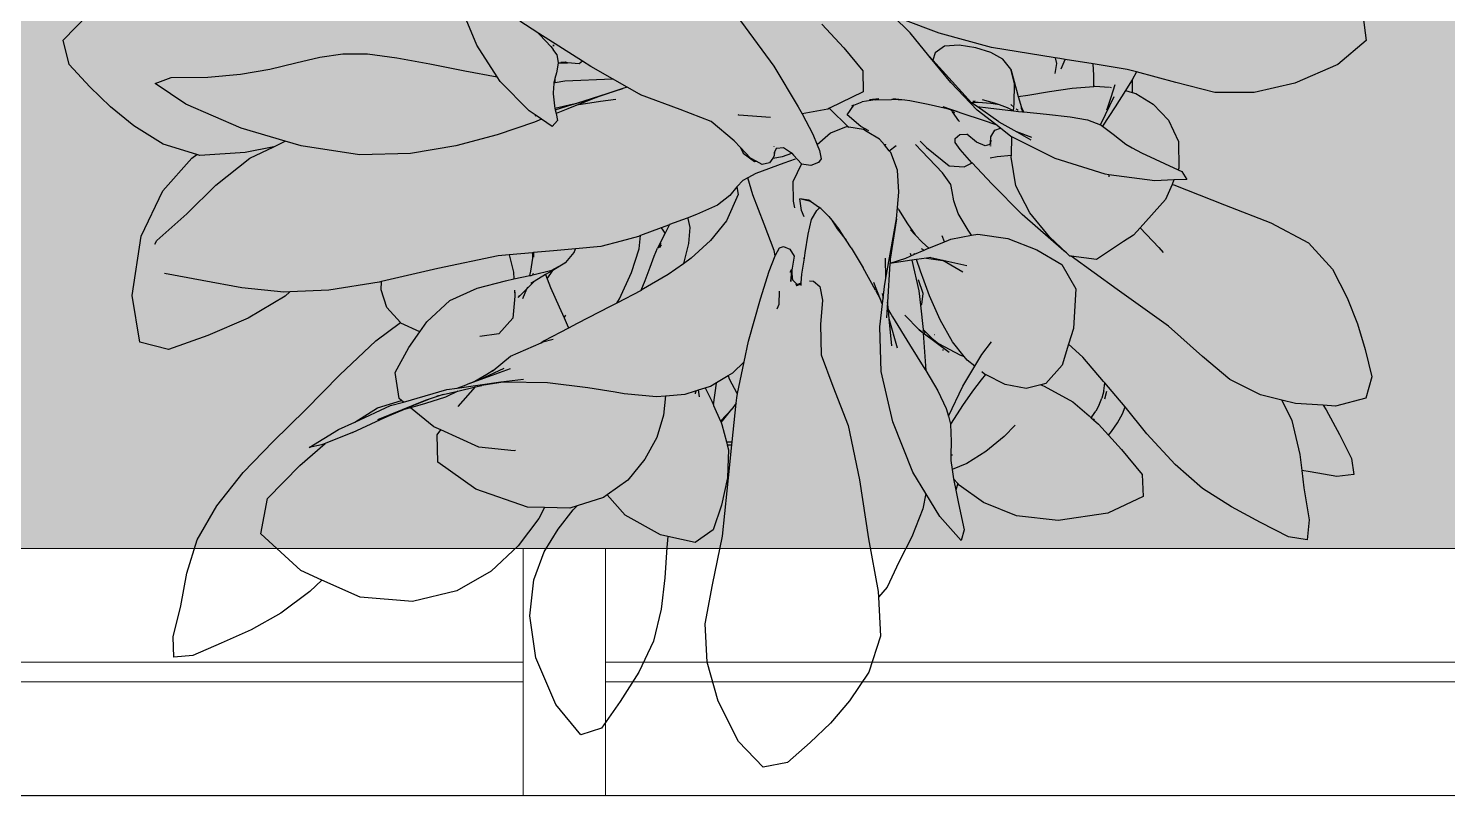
# Model space of a CAD drawing. Header units: millimetres. Extents: x -4865574 to 353735, y -2734656 to 279194.
# Drawn here: x -4826154 to -4825293, y -2673727 to -2673261 of the extents above; entities that cross this region are included whole.
import ezdxf

# ---------------------------------------------------------------- set-up
doc = ezdxf.new("R2010")
doc.units = ezdxf.units.MM
doc.layers.add('+AT9 - Trees', color=3, linetype='Continuous')
doc.layers.add('+AT9-Hatch', color=8, linetype='Continuous')
for name, color, linetype, lineweight in [('CURTAIN-MULLION', 8, 'Continuous', 9), ('CURTAIN-MULLION-CUT', 6, 'Continuous', 9), ('CURTAINPANEL', 8, 'Continuous', 9), ('CURTAINPANEL-CUT', 6, 'Continuous', 9)]:
    doc.layers.add(name, color=color, linetype=linetype, lineweight=lineweight)

# ---------------------------------------------------------------- blocks, each defined once
blk = doc.blocks.new('System Panel - AM_12 mm Clear Glass-7023078-LEVEL 61 _BMU ACCESS_')
at = {"layer": 'CURTAINPANEL-CUT', "color": 8}
for p, q in [((575, 6), (-575, 6)), ((-575, 6), (-575, -6)), ((575, -6), (575, 6)), ((-575, -6), (575, -6))]:
    blk.add_line(p, q, dxfattribs=at)
blk = doc.blocks.new('Rectangular Mullion - 50 x 150 mm-7023054-LEVEL 61 _BMU ACCESS_')
at = {"layer": 'CURTAIN-MULLION'}
for p, q in [((-4833003.64, -2673577.1), (-4831853.64, -2673577.1)), ((-4831853.64, -2673727.1), (-4833003.64, -2673727.1))]:
    blk.add_line(p, q, dxfattribs=at)
blk = doc.blocks.new('Rectangular Mullion - 50 x 150 mm-7023059-LEVEL 61 _BMU ACCESS_')
at = {"layer": 'CURTAIN-MULLION-CUT', "color": 8}
for p, q in [((-25, -75), (-25, 75)), ((-25, 75), (25, 75)), ((25, 75), (25, -75)), ((25, -75), (-25, -75))]:
    blk.add_line(p, q, dxfattribs=at)
blk = doc.blocks.new('plant1')
at = {"layer": '+AT9 - Trees'}
for p, q in [((-436.98, 65.08), (-421.87, 80.67)), ((-186.1, 61.98), (-195.44, 84.84)), ((-28.25, 79.78), (-5.92, 49.32)), ((76.8, 69.54), (66.45, 79.87)), ((94.42, 69.37), (72.51, 77.57)), ((351.62, 80.45), (353.47, 64.96)), ((-148.99, 69.6), (-160.02, 76.57)), ((-148.99, 69.6), (-147.73, 68.34)), ((-148.33, 69.18), (-148.99, 69.6)), ((-121.95, 52.3), (-148.33, 69.18)), ((23.2, 74.89), (36.54, 60.44)), ((88.27, 55.58), (76.8, 69.54)), ((126.19, 60.64), (94.42, 69.37)), ((-433.45, 50.3), (-436.98, 65.08)), ((-173.73, 42.9), (-186.1, 61.98)), ((-147.73, 68.34), (-141.1, 61.3)), ((-141.1, 61.3), (-139.79, 59.44)), ((-139.55, 61.44), (-139.57, 62.24)), ((-139.54, 62.25), (-139.51, 61.44)), ((36.54, 60.44), (48.2, 46.43)), ((97.63, 61.39), (92.08, 57.29)), ((106.55, 62.06), (97.63, 61.39)), ((116.68, 60.44), (106.55, 62.06)), ((125.82, 57.69), (116.68, 60.44)), ((164.84, 54.32), (126.19, 60.64)), ((353.47, 64.96), (336.3, 50.29)), ((-295.78, 51.24), (-281.19, 54.76)), ((-281.19, 54.76), (-267.31, 56.75)), ((-267.31, 56.75), (-252.32, 56.75)), ((-252.32, 56.75), (-234.52, 54.45)), ((-234.52, 54.45), (-214.64, 50.75)), ((-139.79, 59.44), (-139.8, 59.4)), ((-139.8, 59.4), (-139.45, 58.89)), ((-139.45, 58.89), (-139.46, 59.32)), ((-139.45, 58.89), (-137.55, 56.13)), ((-137.55, 56.13), (-136.63, 51.48)), ((-134.46, 51.4), (-132.41, 51.71)), ((-132.41, 51.71), (-134.38, 51.61)), ((-131.08, 51.28), (-132.33, 51.7)), ((-121.95, 52.3), (-124.04, 50.62)), ((-116.81, 49.01), (-121.95, 52.3)), ((101.59, 39.43), (88.27, 55.58)), ((88.27, 55.58), (90.67, 52.94)), ((92.08, 57.29), (90.67, 52.94)), ((90.67, 52.94), (114.1, 27.11)), ((133.2, 53.5), (125.82, 57.69)), ((138.01, 47.53), (133.2, 53.5)), ((164.84, 54.32), (165.66, 50.89)), ((167.66, 53.86), (164.84, 54.32)), ((170.93, 53.33), (167.66, 53.86)), ((168.42, 47.65), (170.93, 53.33)), ((187.81, 50.64), (170.93, 53.33)), ((-420.74, 36.68), (-433.45, 50.3)), ((-349.24, 42.57), (-329.36, 44.39)), ((-329.36, 44.39), (-311.62, 47.38)), ((-311.62, 47.38), (-295.78, 51.24)), ((-214.64, 50.75), (-193.41, 46.45)), ((-193.41, 46.45), (-173.73, 42.9)), ((-137.78, 45.31), (-138.63, 41.87)), ((-136.65, 51.07), (-137.78, 45.31)), ((-136.65, 51.07), (-134.46, 51.4)), ((-136.6, 51.32), (-136.65, 51.07)), ((-136.63, 51.48), (-134.46, 51.4)), ((-136.63, 51.48), (-136.6, 51.32)), ((-134.38, 51.61), (-135.07, 51.6)), ((-134.46, 51.4), (-131.08, 51.28)), ((-124.04, 50.62), (-131.08, 51.28)), ((-103.63, 41.51), (-116.81, 49.01)), ((-5.92, 49.32), (9.01, 24.7)), ((48.2, 46.43), (48.31, 33.71)), ((140.27, 38.82), (138.01, 47.53)), ((138.01, 47.53), (141.4, 34.76)), ((165.66, 50.89), (164.58, 44.74)), ((188.25, 43.75), (187.81, 50.64)), ((208.52, 47.33), (187.81, 50.64)), ((188.4, 37.04), (188.25, 43.75)), ((214.15, 45.79), (208.52, 47.33)), ((214.15, 45.79), (211.5, 41.06)), ((237.99, 39.29), (214.15, 45.79)), ((336.3, 50.29), (310.31, 38.94)), ((-408.32, 24.51), (-420.74, 36.68)), ((-381.1, 38.67), (-371.51, 42.35)), ((-362.68, 26.16), (-381.1, 38.67)), ((-371.51, 42.35), (-349.24, 42.57)), ((-171.79, 39.91), (-173.73, 42.9)), ((-154.2, 22.08), (-171.79, 39.91)), ((-139.4, 38.78), (-139.71, 33.13)), ((-139.27, 39.33), (-139.4, 38.78)), ((-139.08, 40.07), (-139.27, 39.33)), ((-139.27, 39.33), (-138.66, 39.43)), ((-138.63, 41.87), (-139.08, 40.07)), ((-139.08, 40.07), (-138.66, 39.54)), ((-138.63, 41.87), (-138.66, 39.54)), ((-138.66, 39.54), (-138.58, 39.44)), ((-138.66, 39.54), (-138.66, 39.43)), ((-138.66, 39.43), (-138.58, 39.44)), ((-138.58, 39.44), (-132.58, 40.37)), ((-132.58, 40.37), (-103.63, 41.51)), ((-120.84, 28.31), (-97.55, 35.81)), ((-97.55, 35.81), (-112.98, 30.54)), ((-94.74, 36.45), (-103.63, 41.51)), ((-94.74, 36.45), (-97.55, 35.81)), ((-87.43, 32.29), (-94.74, 36.45)), ((117.54, 22.59), (101.59, 39.43)), ((139.99, 26.45), (140.27, 38.82)), ((140.27, 38.82), (141.4, 34.76)), ((141.4, 34.76), (142.47, 30.91)), ((161.5, 33.87), (175.22, 36.03)), ((175.22, 36.03), (188.4, 37.04)), ((188.4, 37.04), (188.96, 37.08)), ((188.96, 37.08), (197.76, 36.5)), ((198.29, 36.47), (198.81, 36.43)), ((201.02, 37.99), (198.57, 30.24)), ((207.49, 34.58), (201.19, 24.52)), ((211.13, 40.39), (207.49, 34.58)), ((207.49, 34.58), (211.5, 33.37)), ((211.5, 41.06), (211.13, 40.39)), ((211.5, 41.06), (211.5, 33.37)), ((261.71, 33.39), (237.99, 39.29)), ((310.31, 38.94), (285.64, 33.29)), ((-329.04, 11.55), (-362.68, 26.16)), ((-139.71, 33.13), (-139.74, 32.42)), ((-139.74, 32.42), (-138.94, 25.25)), ((-127.41, 26.2), (-138.61, 23.57)), ((-138.46, 22.84), (-128.25, 25.93)), ((-124.34, 25.97), (-130.82, 23.36)), ((-128.25, 25.93), (-127.41, 26.2)), ((-127.41, 26.2), (-112.98, 30.54)), ((-127.41, 26.2), (-120.84, 28.31)), ((-119.1, 28.08), (-124.34, 25.97)), ((-124.34, 25.97), (-122.75, 26.26)), ((-122.75, 26.26), (-111, 28.08)), ((-118.69, 28.24), (-119.1, 28.08)), ((-118.61, 28.26), (-118.69, 28.24)), ((-112.98, 30.54), (-118.61, 28.26)), ((-111, 28.08), (-101.7, 29.31)), ((-86.81, 31.93), (-87.43, 32.29)), ((-62.67, 22.95), (-86.81, 31.93)), ((48.31, 33.71), (27.95, 23.73)), ((42.7, 25.71), (47.82, 27.57)), ((55.72, 28.91), (47.82, 27.57)), ((52.22, 28.97), (57.85, 29.75)), ((55.72, 28.91), (65.56, 29.15)), ((73.57, 28.55), (65.56, 29.15)), ((73.57, 28.55), (66.32, 29.47)), ((76.64, 28.17), (73.57, 28.55)), ((87.77, 26.04), (76.64, 28.17)), ((99.39, 23.3), (87.77, 26.04)), ((114.9, 27.22), (114.1, 27.11)), ((114.1, 27.11), (114.19, 27)), ((117.45, 24.74), (114.19, 27)), ((118.22, 27.24), (114.9, 27.22)), ((114.98, 28.07), (116.38, 28.31)), ((125.72, 26.55), (118.22, 27.24)), ((128.14, 26.81), (120.67, 28.75)), ((131.09, 25.74), (125.72, 26.55)), ((131.09, 25.74), (128.14, 26.81)), ((139.83, 24.45), (137.95, 26.03)), ((139.83, 24.45), (139.99, 26.45)), ((142.47, 30.91), (148.35, 31.6)), ((142.47, 30.91), (144.33, 24.26)), ((148.35, 31.6), (161.5, 33.87)), ((195.46, 19.93), (200.73, 30.92)), ((198.57, 30.24), (196.27, 23.04)), ((211.5, 33.37), (213.86, 32.65)), ((213.86, 32.65), (224.38, 26.13)), ((224.38, 26.13), (233.67, 16.43)), ((285.64, 33.29), (261.71, 33.39)), ((-394.17, 13.13), (-408.32, 24.51)), ((-150.09, 19.33), (-154.2, 22.08)), ((-150.74, 19.13), (-150.09, 19.33)), ((-146.71, 17.07), (-150.09, 19.33)), ((-138.94, 25.25), (-138.61, 23.57)), ((-138.61, 23.57), (-138.46, 22.84)), ((-138.46, 22.84), (-137.99, 20.52)), ((-130.82, 23.36), (-137.99, 20.52)), ((-137.99, 20.52), (-137.14, 16.27)), ((-43.93, 15.69), (-62.67, 22.95)), ((-27.02, 19.51), (-27.57, 19.7)), ((-7.89, 18.1), (-27.02, 19.51)), ((9.01, 24.7), (11.32, 20.31)), ((27, 23.26), (11.32, 20.31)), ((11.32, 20.31), (17.75, 8.08)), ((27.95, 23.73), (27, 23.26)), ((27.95, 23.73), (28.13, 23.36)), ((28.13, 23.36), (39.36, 12.45)), ((38.57, 19.8), (42.68, 25.66)), ((47, 12.71), (38.57, 19.8)), ((41.52, 25.28), (41.42, 25.09)), ((42.68, 25.66), (41.52, 25.28)), ((42.68, 25.66), (42.7, 25.71)), ((96.6, 24.76), (105.48, 21.74)), ((101.5, 22.76), (99.39, 23.3)), ((101.5, 22.76), (102.08, 22.3)), ((101.78, 22.69), (101.5, 22.76)), ((102.08, 22.3), (101.78, 22.69)), ((101.99, 22.64), (101.78, 22.69)), ((102.71, 21.79), (101.99, 22.64)), ((102.98, 22.38), (101.99, 22.64)), ((102.62, 21.59), (102.08, 22.3)), ((102.08, 22.3), (102.71, 21.79)), ((102.71, 21.79), (102.62, 21.59)), ((102.62, 21.59), (102.75, 21.75)), ((106.48, 16.17), (102.62, 21.59)), ((102.98, 22.38), (102.71, 21.79)), ((102.75, 21.75), (102.71, 21.79)), ((102.75, 21.75), (103.22, 22.32)), ((102.91, 21.63), (102.75, 21.75)), ((102.91, 21.63), (103.85, 21.17)), ((103.22, 22.32), (102.98, 22.38)), ((105.48, 21.74), (103.22, 22.32)), ((105.48, 21.74), (108.32, 20.77)), ((108.32, 20.77), (121.19, 16.44)), ((117.45, 24.74), (124.13, 23.9)), ((130.62, 15.58), (117.45, 24.74)), ((128.8, 13.79), (117.54, 22.59)), ((124.13, 23.9), (139.64, 22.13)), ((135.88, 24), (131.09, 25.74)), ((139.64, 22.2), (135.88, 24)), ((139.64, 22.2), (139.83, 24.45)), ((139.64, 22.13), (139.64, 22.2)), ((139.64, 22.13), (142.69, 21.78)), ((142.42, 22.28), (141.25, 23.26)), ((142.69, 21.78), (145.08, 21.55)), ((145.89, 21.47), (144.33, 24.26)), ((144.51, 23.62), (144.33, 24.26)), ((145.74, 21.48), (144.51, 23.62)), ((145.82, 21.48), (144.51, 23.62)), ((144.51, 23.62), (145.08, 21.55)), ((145.08, 21.55), (145.74, 21.48)), ((145.74, 21.48), (145.82, 21.48)), ((145.82, 21.48), (145.89, 21.47)), ((145.89, 21.47), (159.6, 20.14)), ((159.6, 20.14), (173.88, 18.59)), ((173.88, 18.59), (184.49, 16.72)), ((192.45, 13.66), (195.46, 19.93)), ((201.19, 24.52), (193.67, 12.85)), ((196.21, 22.81), (196.27, 23.04)), ((-376.33, 1.85), (-394.17, 13.13)), ((-302.33, 3.7), (-329.04, 11.55)), ((-151.07, 15.35), (-173.67, 7.6)), ((-146.71, 17.07), (-151.07, 15.35)), ((-140.25, 12.75), (-146.71, 17.07)), ((-137.14, 16.27), (-140.25, 12.75)), ((-29.98, 3.98), (-43.93, 15.69)), ((37.98, 12.46), (28.45, 8.55)), ((39.74, 12.17), (37.98, 12.46)), ((39.36, 12.45), (39.74, 12.17)), ((48.57, 10.75), (39.74, 12.17)), ((51.79, 9.94), (47, 12.71)), ((50.74, 9.46), (48.57, 10.75)), ((58.29, 4.99), (50.74, 9.46)), ((106.87, 15.77), (106.48, 16.17)), ((121.19, 16.44), (128.8, 13.79)), ((125.8, 6.45), (128.21, 10.4)), ((128.21, 10.4), (131.61, 11.6)), ((131.61, 11.6), (128.8, 13.79)), ((130.62, 15.58), (141.51, 9.4)), ((137.98, 6.62), (131.61, 11.6)), ((150.77, 6), (141.51, 9.4)), ((141.51, 9.4), (150.16, 4.49)), ((184.49, 16.72), (192.45, 13.66)), ((192.45, 13.66), (192.75, 13.54)), ((192.75, 13.54), (193.67, 12.85)), ((193.67, 12.85), (200.07, 8.06)), ((233.67, 16.43), (239.6, 3.52)), ((-355.83, -4.41), (-376.33, 1.85)), ((-309.3, 0.35), (-326.69, -3.03)), ((-323.77, -6.61), (-309.3, 0.35)), ((-309.3, 0.35), (-302.33, 3.7)), ((-292.6, 0.84), (-302.33, 3.7)), ((-257.18, -4.47), (-292.6, 0.84)), ((-198.68, 0.95), (-226.22, -3.7)), ((-173.67, 7.6), (-198.68, 0.95)), ((-26.02, -0.17), (-29.98, 3.98)), ((-5.79, 0.74), (-5.78, 0.56)), ((-4.31, -0.41), (0, 0)), ((0, 0), (4.32, -2.91)), ((17.75, 8.08), (20.46, 1.47)), ((28.45, 8.55), (20.46, 1.47)), ((20.46, 1.47), (21.88, -1.98)), ((61.21, 1.51), (58.29, 4.99)), ((61.94, 1.62), (61.21, 1.51)), ((64.17, -2.02), (61.21, 1.51)), ((62.04, 1.62), (61.94, 1.62)), ((62.04, 1.62), (62.06, 1.66)), ((64.17, -2.02), (68.36, 1.15)), ((84.03, -2.26), (80.11, 1.66)), ((82.91, 3.74), (86.75, -0.05)), ((104.12, 2.97), (104.25, 5.31)), ((107.26, -1.24), (104.12, 2.97)), ((104.25, 5.31), (107.01, 7.73)), ((107.01, 7.73), (111.35, 7.96)), ((117.22, 3.21), (111.35, 7.96)), ((122.36, 0.94), (117.22, 3.21)), ((125.3, 1.78), (122.36, 0.94)), ((125.04, 1.05), (125.02, 1.03)), ((125.3, 1.78), (125.65, 2.72)), ((126.02, 1.99), (125.3, 1.78)), ((125.56, 0.63), (125.58, 1.08)), ((125.65, 2.72), (125.8, 6.45)), ((125.65, 2.72), (126.24, 4.31)), ((125.75, 0.67), (125.81, 1.09)), ((138.61, 6.3), (137.98, 6.62)), ((138.28, -4.83), (138.61, 6.3)), ((164.86, -6.87), (138.61, 6.3)), ((200.07, 8.06), (207.74, 1.87)), ((207.74, 1.87), (211.5, -0.23)), ((239.6, 3.52), (239.96, -12.64)), ((-376.52, -26.41), (-359.02, -6.59)), ((-359.02, -6.59), (-355.83, -4.41)), ((-354.08, -4.95), (-355.83, -4.41)), ((-326.69, -3.03), (-354.08, -4.95)), ((-344.34, -22.94), (-323.77, -6.61)), ((-226.22, -3.7), (-257.18, -4.47)), ((-26.02, -0.17), (-24.54, -3.63)), ((-19.93, -6.55), (-26.02, -0.17)), ((-24.54, -3.63), (-17.5, -8.62)), ((-16.51, -8.43), (-19.93, -6.55)), ((-17.5, -8.62), (-16.51, -8.43)), ((-12.96, -10.38), (-16.51, -8.43)), ((-6.48, -6.56), (-8.4, -9.36)), ((-5.59, -5.25), (-6.48, -6.56)), ((-6.48, -6.56), (-0.63, -5.47)), ((-5.67, -2.9), (-5.59, -5.25)), ((-5.52, -2.8), (-5.59, -5.25)), ((-4.31, -0.41), (-5.52, -2.8)), ((-0.63, -5.47), (5.04, -3.59)), ((7.2, -7.26), (0.31, -9.63)), ((4.32, -2.91), (5.04, -3.59)), ((4.32, -2.91), (4.6, -3.1)), ((4.6, -3.1), (5.43, -3.66)), ((5.04, -3.59), (4.6, -3.1)), ((5.04, -3.59), (6.16, -4.83)), ((10.87, -10.06), (6.16, -4.83)), ((22.96, -6.93), (21.18, -9.21)), ((21.88, -1.98), (22.96, -6.93)), ((65.15, -3.18), (64.17, -2.02)), ((69.1, -13.88), (65.15, -3.18)), ((96.49, -15.55), (84.03, -2.26)), ((86.75, -0.05), (100.62, -11.2)), ((114.32, -9.33), (107.26, -1.24)), ((125.34, -6.37), (129.67, -5.58)), ((129.67, -5.58), (138.28, -4.83)), ((138.25, -5.87), (138.28, -4.83)), ((140.97, -23.41), (138.25, -5.87)), ((195.09, -16.37), (164.86, -6.87)), ((211.5, -0.23), (211.5, -0.1)), ((211.5, -0.23), (217.16, -3.38)), ((217.16, -3.38), (239.49, -13.74)), ((-16.81, -15.9), (-21.7, -18.49)), ((0.31, -9.63), (-16.81, -15.9)), ((-8.4, -9.36), (-12.96, -10.38)), ((10.87, -10.06), (5.75, -20.98)), ((10.98, -10.18), (10.87, -10.06)), ((16.66, -11.07), (10.98, -10.18)), ((21.18, -9.21), (16.66, -11.07)), ((70.1, -27.22), (69.1, -13.88)), ((101.45, -22.49), (96.49, -15.55)), ((100.62, -11.2), (109.63, -11.76)), ((109.63, -11.76), (114.41, -9.42)), ((114.41, -9.42), (114.32, -9.33)), ((126.46, -22.19), (114.41, -9.42)), ((197.4, -16.67), (195.09, -16.37)), ((197.4, -16.67), (197.4, -17.82)), ((225.42, -20.31), (197.4, -16.67)), ((239.96, -12.64), (239.49, -13.74)), ((239.49, -13.74), (241.66, -14.75)), ((241.66, -14.75), (244.74, -19.47)), ((-362.06, -40.4), (-344.34, -22.94)), ((-28.27, -24.02), (-32.55, -29.15)), ((-28.15, -23.87), (-28.27, -24.02)), ((-28.27, -24.02), (-27.4, -28.53)), ((-24.74, -20.1), (-28.15, -23.87)), ((-21.7, -18.49), (-24.74, -20.1)), ((-18.58, -28.77), (-21.7, -18.49)), ((5.75, -20.98), (5.84, -32.72)), ((102.45, -26.72), (101.45, -22.49)), ((144.85, -40.72), (126.46, -22.19)), ((149.54, -39.85), (140.97, -23.41)), ((236.91, -19.81), (225.42, -20.31)), ((235.79, -22.46), (231.86, -31.72)), ((236.91, -19.81), (235.79, -22.46)), ((235.79, -22.46), (236.85, -22.82)), ((236.85, -22.82), (267.64, -34.96)), ((244.74, -19.47), (236.91, -19.81)), ((-389.7, -53.98), (-376.52, -26.41)), ((-32.55, -29.15), (-40.02, -35.07)), ((-27.4, -28.53), (-34.53, -44.65)), ((-11.66, -46.55), (-18.58, -28.77)), ((5.84, -32.72), (6.73, -36.71)), ((15.38, -32.05), (9.86, -31.22)), ((11.01, -38.37), (9.86, -31.22)), ((16.49, -32.8), (9.86, -31.22)), ((16.04, -32.53), (15.38, -32.05)), ((16.77, -32.86), (15.38, -32.05)), ((21.93, -36.75), (16.49, -32.8)), ((69.24, -36.51), (70.1, -27.22)), ((103.37, -32.41), (102.45, -26.72)), ((105.97, -40.09), (103.37, -32.41)), ((231.86, -31.72), (216.35, -48.86)), ((-380.09, -56.6), (-362.06, -40.4)), ((-58.5, -42.96), (-69.12, -46.92)), ((-52.69, -40.79), (-58.5, -42.96)), ((-57.82, -43.22), (-58.5, -42.96)), ((-40.02, -35.07), (-52.69, -40.79)), ((12.48, -42.14), (11.01, -38.37)), ((17.07, -43.87), (20.33, -38.35)), ((20.33, -38.35), (21.93, -36.75)), ((22.01, -36.67), (21.46, -36.13)), ((21.93, -36.75), (22.01, -36.67)), ((22.6, -37.23), (21.93, -36.75)), ((22.6, -37.23), (22.01, -36.67)), ((27.59, -42.06), (22.6, -37.23)), ((27.59, -42.06), (29.32, -44.25)), ((68.61, -43.41), (69.24, -36.51)), ((69.82, -37.66), (69.24, -36.51)), ((69.82, -37.66), (75.32, -46.48)), ((70.48, -42.46), (70.42, -42.31)), ((112.04, -50.26), (105.97, -40.09)), ((170.04, -62.85), (144.85, -40.72)), ((161.38, -54.36), (149.54, -39.85)), ((267.64, -34.96), (295.8, -45.81)), ((-74.17, -48.84), (-86.67, -53.62)), ((-69.2, -46.95), (-74.17, -48.84)), ((-74.17, -48.84), (-71.82, -52.35)), ((-71.82, -52.35), (-69.2, -46.95)), ((-69.12, -46.92), (-69.2, -46.95)), ((-56.53, -48.67), (-57.82, -43.22)), ((-57.48, -58.3), (-56.53, -48.67)), ((-34.53, -44.65), (-44.24, -56.58)), ((-5.68, -62.68), (-11.66, -46.55)), ((14.96, -52.76), (17.07, -43.87)), ((29.32, -44.25), (32.66, -49.42)), ((29.32, -44.25), (34.19, -50.4)), ((32.66, -49.42), (38.06, -56.28)), ((38.06, -56.28), (34.19, -50.4)), ((68.61, -43.41), (64.8, -67.89)), ((65.13, -62.63), (68.61, -43.41)), ((75.32, -46.48), (79.96, -53.22)), ((77, -50.18), (79.96, -53.22)), ((114.14, -53.35), (112.04, -50.26)), ((216.35, -48.86), (212.3, -53.34)), ((216.35, -48.86), (227.74, -60.81)), ((295.8, -45.81), (318.61, -57.96)), ((-395.23, -89.93), (-389.7, -53.98)), ((-381.44, -58.73), (-380.09, -56.6)), ((-110.74, -60.12), (-126.26, -61.55)), ((-98.45, -56.87), (-110.74, -60.12)), ((-87.88, -54.08), (-98.45, -56.87)), ((-86.67, -53.62), (-87.88, -54.08)), ((-87.6, -61.61), (-86.67, -53.62)), ((-72.15, -53.01), (-76.47, -61.13)), ((-75.78, -60.92), (-74.13, -59.15)), ((-74.58, -59.85), (-75.78, -60.92)), ((-74.47, -58.42), (-75.67, -60.67)), ((-74.49, -58.44), (-75.67, -60.67)), ((-75.67, -60.67), (-74.13, -59.15)), ((-74.58, -59.85), (-75.21, -60.76)), ((-74.15, -59.24), (-74.58, -59.85)), ((-74.23, -59.54), (-74.58, -59.85)), ((-72.15, -53.01), (-71.82, -52.35)), ((-60.31, -69.76), (-57.48, -58.3)), ((-44.24, -56.58), (-55.91, -67.27)), ((-2.47, -60.95), (-0.07, -60.23)), ((-0.07, -60.23), (3.88, -61.86)), ((13.22, -64.11), (14.96, -52.76)), ((41.12, -60.93), (38.06, -56.28)), ((79.96, -53.22), (84.13, -57.51)), ((88.24, -61.14), (84.13, -57.51)), ((88.24, -61.14), (97.74, -57.3)), ((97.74, -57.3), (96.24, -53.68)), ((97.74, -57.3), (100.16, -56.31)), ((100.16, -56.31), (101.49, -55.77)), ((101.49, -55.77), (114.14, -53.35)), ((114.14, -53.35), (117.93, -52.63)), ((117.93, -52.63), (136.04, -55.43)), ((136.04, -55.43), (153.73, -62.27)), ((171.7, -64.05), (161.38, -54.36)), ((206.33, -57.25), (189.9, -68.02)), ((212.3, -53.34), (206.33, -57.25)), ((318.61, -57.96), (333.11, -74.03)), ((-173.03, -65.95), (-209.65, -73.59)), ((-166.33, -65.31), (-173.03, -65.95)), ((-152.28, -63.99), (-166.33, -65.31)), ((-166.33, -65.31), (-163.7, -75.73)), ((-153.24, -75.27), (-152.04, -67.2)), ((-151.86, -63.95), (-152.28, -63.99)), ((-152.15, -65.17), (-152.28, -63.99)), ((-152.04, -67.2), (-152.15, -65.17)), ((-152.04, -67.2), (-151.86, -63.95)), ((-151.63, -63.93), (-151.86, -63.95)), ((-151.63, -63.93), (-151.65, -66.69)), ((-139.54, -62.78), (-151.63, -63.93)), ((-126.26, -61.55), (-139.54, -62.78)), ((-132.12, -69.95), (-126.99, -63.76)), ((-126.99, -63.76), (-126.26, -61.55)), ((-92.27, -75.91), (-87.6, -61.61)), ((-80.9, -72.8), (-78.54, -66.16)), ((-78.54, -66.16), (-76.47, -61.13)), ((-75.99, -60.99), (-75.77, -60.77)), ((-75.81, -60.93), (-75.87, -60.95)), ((-75.77, -60.77), (-75.81, -60.93)), ((-75.81, -60.93), (-75.78, -60.92)), ((-75.77, -60.77), (-75.67, -60.67)), ((-55.91, -67.27), (-60.66, -70.65)), ((-8.59, -75.25), (-4.98, -65.91)), ((-4.98, -65.91), (-5.68, -62.68)), ((-4.98, -65.91), (-4.82, -65.49)), ((-4.82, -65.49), (-2.47, -60.95)), ((3.88, -61.86), (6.57, -66.11)), ((6.57, -66.11), (5.15, -74.6)), ((11.08, -77.02), (12.7, -67.29)), ((12.14, -67.27), (12.29, -67.26)), ((12.7, -67.29), (12.29, -67.26)), ((12.7, -67.29), (13.22, -64.11)), ((41.12, -60.93), (48.38, -73.23)), ((62.14, -79.46), (61.87, -67.37)), ((62.14, -79.46), (65.13, -62.63)), ((77.94, -68.52), (64.64, -70.47)), ((64.65, -70.31), (74.31, -67.27)), ((64.8, -67.89), (64.65, -70.31)), ((65.13, -62.63), (64.8, -67.89)), ((74.31, -67.27), (79.52, -64.96)), ((76.97, -64.21), (77.26, -65.52)), ((80.65, -68.13), (77.94, -68.52)), ((77.94, -68.52), (82.16, -87.17)), ((79.52, -64.96), (79.35, -64.47)), ((79.52, -64.96), (85.39, -62.36)), ((86.75, -67.24), (80.65, -68.13)), ((83.19, -75.26), (80.65, -68.13)), ((83.55, -61.38), (85.39, -62.36)), ((85.39, -62.36), (86.9, -61.69)), ((89.43, -66.84), (86.75, -67.24)), ((86.75, -67.24), (96.61, -68.61)), ((86.9, -61.69), (88.24, -61.14)), ((89.43, -66.84), (98.45, -68.87)), ((108.77, -75.82), (96.61, -68.61)), ((96.61, -68.61), (98.45, -68.87)), ((98.45, -68.87), (111.28, -71.74)), ((153.73, -62.27), (168.84, -71.19)), ((171.7, -64.05), (170.04, -62.85)), ((173.83, -66.06), (171.7, -64.05)), ((174.59, -66.15), (173.83, -66.06)), ((202.51, -86.39), (174.59, -66.15)), ((189.9, -68.02), (174.59, -66.15)), ((227.74, -60.81), (230.42, -63.88)), ((-352.71, -80.85), (-375.54, -76.54)), ((-209.65, -73.59), (-243.9, -81.48)), ((-163.7, -75.73), (-163.52, -79.9)), ((-153.89, -77.91), (-153.24, -75.27)), ((-153.17, -77.77), (-152.12, -77.49)), ((-152.12, -77.49), (-140.57, -74.52)), ((-152.12, -77.49), (-151.57, -76.46)), ((-144.28, -77.29), (-151.15, -81.43)), ((-140, -74.7), (-144.28, -77.29)), ((-144.28, -77.29), (-143.34, -79.77)), ((-143.34, -79.77), (-140, -74.7)), ((-140.57, -74.52), (-132.12, -69.95)), ((-132.12, -69.95), (-140, -74.7)), ((-99.56, -91.9), (-92.27, -75.91)), ((-69.87, -77.19), (-86.32, -86.76)), ((-83.85, -80.78), (-80.9, -72.8)), ((-60.66, -70.65), (-69.87, -77.19)), ((-60.66, -70.65), (-60.31, -69.76)), ((-13.97, -91.94), (-8.59, -75.25)), ((4.78, -74.18), (3.94, -75.91)), ((4.38, -81.37), (5.04, -75.26)), ((4.84, -76.47), (4.38, -81.37)), ((4.84, -76.47), (5.1, -74.4)), ((5.04, -75.26), (4.84, -76.47)), ((5.15, -74.65), (5.04, -75.26)), ((5.15, -74.6), (5.14, -74.42)), ((5.15, -74.65), (5.15, -74.6)), ((5.75, -80.69), (5.15, -74.65)), ((10.83, -82.2), (11.08, -77.02)), ((55.93, -86.74), (48.38, -73.23)), ((64.64, -70.47), (63.19, -93.99)), ((64.65, -70.31), (64.64, -70.47)), ((85.42, -81.32), (83.19, -75.26)), ((168.84, -71.19), (177.36, -85.99)), ((333.11, -74.03), (342.06, -91.3)), ((-328.55, -85.31), (-352.71, -80.85)), ((-303.04, -87.89), (-328.55, -85.31)), ((-245.28, -81.8), (-275.88, -86.65)), ((-243.9, -81.48), (-245.28, -81.8)), ((-244.04, -86.51), (-243.9, -81.48)), ((-202.39, -93.09), (-185.8, -85.41)), ((-185.8, -85.41), (-168.68, -80.96)), ((-168.68, -80.96), (-163.52, -79.9)), ((-163.52, -79.9), (-153.89, -77.91)), ((-160.92, -91.19), (-155.64, -85.92)), ((-158.16, -91.77), (-155.64, -85.92)), ((-155.64, -85.92), (-151.15, -81.43)), ((-155.64, -85.92), (-155.11, -84.7)), ((-153.89, -77.91), (-153.17, -77.77)), ((-151.15, -81.43), (-153.26, -82.71)), ((-143.34, -79.77), (-141.31, -85.16)), ((-141.31, -85.16), (-136.03, -96.87)), ((-86.32, -86.76), (-83.85, -80.78)), ((8.21, -83.12), (5.75, -80.69)), ((7.5, -83.23), (8.21, -83.12)), ((8.26, -83.5), (7.5, -83.23)), ((7.65, -83.8), (8.26, -83.5)), ((7.75, -83.97), (8.65, -83.63)), ((8.21, -83.12), (9.35, -82.94)), ((8.48, -83.38), (8.21, -83.12)), ((8.26, -83.5), (8.48, -83.38)), ((8.65, -83.63), (8.26, -83.5)), ((8.48, -83.38), (9.35, -82.94)), ((8.7, -83.61), (8.48, -83.38)), ((8.7, -83.61), (8.65, -83.63)), ((8.7, -83.61), (10.8, -82.81)), ((8.77, -83.67), (8.7, -83.61)), ((9.35, -82.94), (10.83, -82.2)), ((9.35, -82.94), (10.81, -82.72)), ((10.75, -83.88), (10.8, -82.81)), ((10.8, -82.81), (10.81, -82.72)), ((10.81, -82.72), (10.83, -82.2)), ((15.83, -81.15), (18.14, -81.22)), ((18.14, -81.22), (21.99, -84.58)), ((21.99, -84.58), (23.72, -92.8)), ((58.92, -92.3), (54.76, -82.14)), ((60.45, -91.51), (61.23, -84.57)), ((61.23, -84.57), (62.14, -79.46)), ((84.76, -88.76), (81.98, -80.47)), ((88.67, -90.19), (85.42, -81.32)), ((177.36, -85.99), (175.96, -109.95)), ((-390.53, -118.33), (-395.23, -89.93)), ((-302.32, -90.42), (-324.78, -103.79)), ((-299.51, -87.73), (-303.04, -87.89)), ((-299.51, -87.73), (-302.32, -90.42)), ((-275.88, -86.65), (-299.51, -87.73)), ((-240.6, -97.17), (-244.04, -86.51)), ((-216.27, -106.01), (-202.39, -93.09)), ((-163.07, -90.42), (-164.27, -103.71)), ((-163.23, -86.64), (-163.07, -90.42)), ((-162.7, -88.43), (-162.65, -88.45)), ((-160.92, -91.19), (-159.94, -89.87)), ((-101.14, -94.55), (-105.05, -96.6)), ((-86.43, -86.83), (-101.14, -94.55)), ((-101.14, -94.55), (-99.56, -91.9)), ((-86.32, -86.76), (-86.43, -86.83)), ((-21.29, -117.61), (-13.97, -91.94)), ((-2.69, -95.14), (-2.43, -87.34)), ((23.72, -92.8), (22.43, -107.56)), ((55.93, -86.74), (58.92, -92.3)), ((59.99, -94.93), (58.92, -92.3)), ((59.91, -88.67), (60.45, -91.51)), ((60.05, -95.1), (60.45, -91.51)), ((63.19, -93.99), (62.6, -103.47)), ((63.64, -98.59), (63.19, -93.99)), ((82.16, -87.17), (83.1, -95.88)), ((83.95, -95.38), (84.76, -88.76)), ((95, -104.82), (88.67, -90.19)), ((233.57, -108.67), (202.51, -86.39)), ((342.06, -91.3), (348.35, -107.07)), ((-232.42, -106.45), (-240.6, -97.17)), ((-136.03, -96.87), (-133.11, -103.61)), ((-133.11, -103.61), (-132.08, -101.89)), ((-105.05, -96.6), (-125.16, -106.95)), ((-3.86, -98.11), (-2.69, -95.14)), ((58.51, -108.93), (60.05, -95.1)), ((60.05, -95.1), (59.99, -94.93)), ((63.64, -98.59), (66.24, -102.95)), ((64.17, -104.06), (63.64, -98.59)), ((66.24, -102.95), (76.4, -119.61)), ((73.66, -101.87), (82.39, -110.87)), ((83.1, -95.88), (83.95, -95.38)), ((83.1, -95.88), (84.68, -110.54)), ((-324.78, -103.79), (-349.31, -114.34)), ((-247.26, -117.55), (-232.42, -106.45)), ((-232.11, -106.81), (-232.42, -106.45)), ((-220.64, -112.08), (-232.11, -106.81)), ((-220.64, -112.08), (-216.27, -106.01)), ((-164.27, -103.71), (-172.76, -113.15)), ((-130.5, -109.77), (-145.24, -117.56)), ((-133.11, -103.61), (-130.7, -109.16)), ((-130.7, -109.16), (-130.5, -109.77)), ((-125.16, -106.95), (-130.5, -109.77)), ((22.43, -107.56), (22.86, -125.97)), ((59.38, -136.14), (58.51, -108.93)), ((69.11, -121.86), (64.17, -104.06)), ((65.78, -120.48), (64.17, -104.06)), ((82.39, -110.87), (84.85, -112.65)), ((84.86, -112.73), (82.39, -110.87)), ((84.68, -110.54), (90.14, -116.05)), ((84.68, -110.54), (84.71, -110.77)), ((86.27, -112.6), (84.71, -110.77)), ((84.71, -110.77), (84.72, -110.9)), ((86.27, -112.6), (84.72, -110.9)), ((84.72, -110.9), (84.78, -111.45)), ((84.78, -111.45), (84.8, -111.73)), ((102.48, -118.14), (95, -104.82)), ((175.96, -109.95), (172.98, -119.52)), ((254.33, -126.95), (233.57, -108.67)), ((348.35, -107.07), (352.99, -122.65)), ((-373.19, -122.84), (-390.53, -118.33)), ((-349.31, -114.34), (-373.19, -122.84)), ((-269.22, -138.18), (-247.26, -117.55)), ((-227.39, -121.48), (-220.64, -112.08)), ((-172.76, -113.15), (-184.25, -114.8)), ((-165.57, -126.85), (-147.1, -118.62)), ((-145.24, -117.56), (-147.1, -118.62)), ((-147.1, -118.62), (-146.06, -118.15)), ((-146.06, -118.15), (-139.7, -116.42)), ((-23.86, -130.15), (-21.29, -117.61)), ((76.4, -119.61), (85.85, -134.76)), ((84.85, -112.51), (84.85, -112.65)), ((84.85, -112.65), (93.79, -119.08)), ((84.86, -112.73), (86.29, -135.48)), ((100.56, -124.54), (84.86, -112.73)), ((90.14, -116.05), (94, -119.2)), ((91.59, -113.84), (91.42, -113.84)), ((93.79, -119.08), (94, -119.2)), ((94, -119.2), (107.39, -126.13)), ((109.68, -127.01), (102.48, -118.14)), ((120.26, -125.81), (126.3, -118.04)), ((172.98, -119.52), (169.01, -132.29)), ((181.68, -127.44), (172.98, -119.52)), ((-235.64, -136.71), (-227.39, -121.48)), ((-176.22, -135.55), (-165.57, -126.85)), ((22.86, -125.97), (29.95, -145.02)), ((97.1, -123.14), (96.45, -123.15)), ((107.39, -126.13), (109.68, -127.01)), ((111.43, -129.15), (109.68, -127.01)), ((116.05, -132.91), (111.43, -129.15)), ((116.05, -132.91), (120.26, -125.81)), ((194.25, -142.09), (181.68, -127.44)), ((270.89, -140.92), (254.33, -126.95)), ((352.99, -122.65), (357.05, -139.33)), ((-233.13, -152.58), (-235.64, -136.71)), ((-165.86, -134.57), (-192.41, -144.18)), ((-169.57, -134.31), (-184.42, -141.1)), ((-176.22, -135.55), (-180.05, -137.83)), ((-176.79, -136.01), (-176.22, -135.55)), ((-33.59, -138.54), (-30.79, -136.84)), ((-30.79, -136.84), (-23.86, -130.15)), ((-27.8, -149.43), (-23.86, -130.15)), ((66.31, -166.67), (59.38, -136.14)), ((85.85, -134.76), (86.29, -135.48)), ((86.29, -135.48), (86.29, -135.51)), ((86.29, -135.48), (93.63, -147.9)), ((108.85, -145.1), (116.05, -132.91)), ((122.03, -137.78), (120.29, -136.36)), ((169.01, -132.29), (159.22, -143.4)), ((-289.91, -159.35), (-269.22, -138.18)), ((-204.28, -147.1), (-197.95, -146.19)), ((-197.95, -146.19), (-171.39, -142.35)), ((-197.95, -146.19), (-192.41, -144.18)), ((-197.5, -147.95), (-186.81, -145.43)), ((-197.32, -157.3), (-186.81, -145.43)), ((-187.31, -142.21), (-192.41, -144.18)), ((-180.05, -137.83), (-187.31, -142.21)), ((-184.42, -141.1), (-187.31, -142.21)), ((-186.81, -145.43), (-182.91, -144.51)), ((-168.77, -142.38), (-182.91, -144.51)), ((-171.39, -142.35), (-157.65, -140.71)), ((-171.39, -142.35), (-168.77, -142.38)), ((-168.77, -142.38), (-143.22, -142.73)), ((-143.22, -142.73), (-118.68, -145.84)), ((-118.68, -145.84), (-102.2, -148.48)), ((-51.59, -147.32), (-47.43, -146.01)), ((-47.43, -146.01), (-44.32, -145.02)), ((-47.43, -146.01), (-43.52, -154.09)), ((-44.32, -145.02), (-40.63, -142.79)), ((-42.53, -156.33), (-40.58, -143.1)), ((-40.63, -142.79), (-33.59, -138.54)), ((-40.58, -143.1), (-40.63, -142.79)), ((-33.59, -138.54), (-33.03, -140.46)), ((-33.03, -140.46), (-28.22, -149.24)), ((29.95, -145.02), (39.27, -168.85)), ((100.05, -163.14), (108.85, -145.1)), ((120.05, -141.18), (114.74, -148.03)), ((122.52, -138.02), (120.05, -141.18)), ((122.52, -138.02), (122.03, -137.78)), ((134.5, -143.98), (122.52, -138.02)), ((147.34, -146.36), (134.5, -143.98)), ((156.07, -144.19), (147.34, -146.36)), ((159.22, -143.4), (156.07, -144.19)), ((156.07, -144.19), (158.18, -145.01)), ((158.18, -145.01), (175.48, -154.47)), ((195.06, -143.04), (194.25, -142.09)), ((194.37, -147.8), (195.06, -143.04)), ((201.72, -150.8), (195.06, -143.04)), ((289.52, -150.36), (270.89, -140.92)), ((357.05, -139.33), (353.4, -152.39)), ((-217.33, -153.61), (-246.39, -165.39)), ((-246.24, -158.19), (-231.82, -153.65)), ((-238.34, -156.84), (-230.61, -154.63)), ((-214.97, -152.84), (-234.49, -160.78)), ((-231.82, -153.65), (-233.13, -152.58)), ((-230.61, -154.63), (-231.82, -153.65)), ((-230.61, -154.63), (-204.28, -147.1)), ((-214.97, -152.84), (-217.33, -153.61)), ((-205.06, -151.77), (-217.12, -155.45)), ((-206.47, -150.06), (-214.97, -152.84)), ((-210.36, -150.97), (-206.47, -150.06)), ((-206.47, -150.06), (-197.5, -147.95)), ((-197.5, -147.95), (-205.06, -151.77)), ((-102.2, -148.48), (-102.39, -148.79)), ((-102.2, -148.48), (-96.72, -149.36)), ((-96.72, -149.36), (-77.12, -151.33)), ((-77.12, -151.33), (-71.62, -150.87)), ((-71.62, -150.87), (-72.71, -162.58)), ((-71.62, -150.87), (-59.71, -149.87)), ((-59.71, -149.87), (-53.42, -147.89)), ((-53.2, -147.82), (-53.57, -149.66)), ((-53.42, -147.89), (-53.57, -149.66)), ((-53.42, -147.89), (-53.2, -147.82)), ((-53.2, -147.82), (-51.59, -147.32)), ((-50.96, -151.57), (-51.59, -147.32)), ((-43.52, -154.09), (-42.53, -156.33)), ((-28.67, -155.34), (-28.33, -152.01)), ((-28.33, -152.01), (-27.8, -149.43)), ((-28.22, -149.24), (-27.8, -149.43)), ((93.63, -147.9), (98.78, -158.49)), ((114.74, -148.03), (108.53, -156.82)), ((175.48, -154.47), (185.45, -163.12)), ((191.55, -156.36), (193.17, -152.31)), ((194.37, -147.8), (193.17, -152.31)), ((196.07, -148.22), (194.81, -152.92)), ((207.27, -157.65), (201.72, -150.8)), ((302.34, -153.54), (289.52, -150.36)), ((302.34, -153.54), (308.48, -165.78)), ((310.71, -155.62), (302.34, -153.54)), ((353.4, -152.39), (334.97, -157.07)), ((-309.63, -178.59), (-289.91, -159.35)), ((-259.96, -166.79), (-238.34, -156.84)), ((-259.96, -166.79), (-246.24, -158.19)), ((-230.15, -159.21), (-244.47, -165.32)), ((-244.47, -165.32), (-234.49, -160.78)), ((-226.33, -158.11), (-230.15, -159.21)), ((-226.77, -157.75), (-226.8, -157.73)), ((-217.12, -155.45), (-226.33, -158.11)), ((-212.08, -169.69), (-226.33, -158.11)), ((-72.71, -162.58), (-76.86, -176.15)), ((-42.53, -156.33), (-42.36, -156.73)), ((-42.36, -156.73), (-42.27, -156.62)), ((-42.36, -156.73), (-38.21, -166.18)), ((-31.28, -159.02), (-38.21, -166.18)), ((-37.85, -167), (-31.28, -159.02)), ((-28.67, -155.34), (-31.28, -159.02)), ((-31.1, -178.79), (-28.67, -155.34)), ((98.78, -158.49), (100.05, -163.14)), ((100.05, -163.14), (101.39, -168.06)), ((108.53, -156.82), (101.77, -167.42)), ((185.45, -163.12), (186.7, -164.19)), ((187.11, -163.7), (189.52, -160.17)), ((191.55, -156.36), (189.52, -160.17)), ((202.64, -167.35), (205.63, -161.73)), ((205.63, -161.73), (207.27, -157.65)), ((220.51, -174.02), (207.27, -157.65)), ((327.52, -156.62), (310.71, -155.62)), ((327.52, -156.62), (329.35, -159.47)), ((334.97, -157.07), (327.52, -156.62)), ((329.35, -159.47), (337.34, -174.42)), ((-287.73, -182.23), (-269.92, -171.37)), ((-269.92, -171.37), (-259.96, -166.79)), ((-261.52, -173.08), (-244.47, -165.32)), ((-207.9, -171.59), (-212.08, -169.69)), ((-210.06, -174.53), (-207.9, -171.59)), ((-184.83, -182.1), (-207.9, -171.59)), ((-38.21, -166.18), (-37.85, -167)), ((-37.85, -167), (-37.33, -168.19)), ((-37.33, -168.19), (-34.62, -178.79)), ((39.27, -168.85), (46.11, -201.86)), ((78.43, -197.15), (66.31, -166.67)), ((101.77, -167.42), (101.39, -168.06)), ((101.39, -168.06), (101.42, -168.17)), ((101.42, -168.17), (101.68, -178.67)), ((140.65, -168.64), (133.9, -175.56)), ((187.11, -163.7), (186.7, -164.19)), ((186.7, -164.19), (188.04, -165.36)), ((188.47, -164.85), (188.04, -165.36)), ((188.04, -165.36), (191.13, -168.04)), ((191.13, -168.04), (197.22, -174.76)), ((199.1, -172.55), (202.64, -167.35)), ((308.48, -165.78), (313.34, -186.58)), ((-327.78, -197.5), (-309.63, -178.59)), ((-293.47, -193.12), (-278.01, -179.78)), ((-280.33, -180.72), (-287.73, -182.23)), ((-278.01, -179.78), (-280.33, -180.72)), ((-261.52, -173.08), (-278.01, -179.78)), ((-209.69, -191.17), (-210.06, -174.53)), ((-76.86, -176.15), (-84.05, -189.28)), ((-34.62, -178.79), (-31.1, -178.79)), ((-34.62, -178.79), (-34.13, -180.71)), ((-34.13, -180.71), (-31.3, -180.71)), ((-34.13, -180.71), (-33.37, -183.72)), ((-32.75, -194.68), (-31.3, -180.71)), ((-31.3, -180.71), (-31.1, -178.79)), ((101.68, -178.8), (101.63, -186.78)), ((101.68, -178.67), (101.68, -178.8)), ((101.68, -178.8), (101.88, -178.8)), ((133.9, -175.56), (122.71, -184.69)), ((197.22, -174.76), (199.1, -172.55)), ((197.22, -174.76), (205.16, -183.53)), ((237.56, -192.57), (220.51, -174.02)), ((337.34, -174.42), (344.74, -188.87)), ((-163.35, -184.34), (-184.83, -182.1)), ((-162.64, -184.12), (-163.35, -184.34)), ((-84.05, -189.28), (-94.48, -202.08)), ((-33.37, -183.72), (-33.79, -194.68)), ((101.63, -186.78), (101.61, -190.05)), ((101.63, -186.78), (102.53, -186.78)), ((122.71, -184.69), (111.3, -191.94)), ((205.16, -183.53), (217.61, -198.7)), ((313.34, -186.58), (314.47, -196.24)), ((344.74, -188.87), (346.06, -198.71)), ((-343.76, -217.71), (-327.78, -197.5)), ((-313.03, -213.31), (-293.47, -193.12)), ((-186.72, -207.55), (-209.69, -191.17)), ((-36.89, -236.06), (-32.76, -194.78)), ((-33.79, -194.68), (-34.01, -200.58)), ((-33.79, -194.68), (-32.75, -194.68)), ((-32.76, -194.78), (-32.75, -194.68)), ((86.32, -210.09), (78.43, -197.15)), ((101.61, -190.05), (102.38, -195.6)), ((111.3, -191.94), (102.38, -195.6)), ((102.38, -195.6), (103.17, -201.28)), ((254.19, -207.1), (237.56, -192.57)), ((319.49, -196.95), (314.47, -196.24)), ((314.47, -196.24), (315.7, -206.68)), ((335.76, -199.86), (319.49, -196.95)), ((-94.48, -202.08), (-107.01, -211.06)), ((-34.01, -200.58), (-37.65, -217.26)), ((46.11, -201.86), (51.67, -237.64)), ((105.74, -204.09), (103.17, -201.28)), ((103.17, -201.28), (103.32, -202.37)), ((103.32, -202.37), (104.55, -208.18)), ((105.32, -205.36), (104.55, -208.18)), ((105.74, -204.09), (105.32, -205.36)), ((106.67, -205.12), (105.74, -204.09)), ((121.28, -215.66), (106.67, -205.12)), ((217.61, -198.7), (218.21, -212.09)), ((346.06, -198.71), (335.76, -199.86)), ((-317, -234.59), (-313.03, -213.31)), ((-155.39, -218.46), (-186.72, -207.55)), ((-109.26, -212.67), (-125.14, -217.72)), ((-107.01, -211.06), (-109.26, -212.67)), ((-96.01, -223.38), (-107.01, -211.06)), ((86.32, -210.09), (84.57, -219.5)), ((94.83, -224.06), (86.32, -210.09)), ((104.55, -208.18), (106.24, -216.22)), ((218.21, -212.09), (196.71, -222.1)), ((271.78, -218.33), (254.19, -207.1)), ((315.7, -206.68), (318.99, -226.11)), ((-355.77, -238.4), (-343.76, -217.71)), ((-144.93, -218.73), (-155.39, -218.46)), ((-144.93, -218.73), (-148.36, -225.41)), ((-129.56, -219.13), (-144.93, -218.73)), ((-136.65, -231.8), (-127.52, -220.11)), ((-125.14, -217.72), (-129.56, -219.13)), ((-127.52, -220.11), (-125.14, -217.72)), ((-74.57, -235.32), (-96.01, -223.38)), ((-37.65, -217.26), (-42.65, -232.18)), ((84.57, -219.5), (77.86, -236.44)), ((106.24, -216.22), (109.73, -232.17)), ((141.37, -223.64), (121.28, -215.66)), ((166.64, -226.61), (141.37, -223.64)), ((196.71, -222.1), (166.64, -226.61)), ((289.46, -227.7), (271.78, -218.33)), ((-148.36, -225.41), (-160.99, -242.03)), ((-145.2, -245.52), (-136.65, -231.8)), ((-42.65, -232.18), (-53.51, -240.01)), ((107.89, -238.68), (94.83, -224.06)), ((109.73, -232.17), (107.89, -238.68)), ((306.32, -236.59), (289.46, -227.7)), ((318.99, -226.11), (317.71, -238.29)), ((-361.98, -258.65), (-355.77, -238.4)), ((-292.81, -257.01), (-317, -234.59)), ((-70.08, -236.32), (-74.57, -235.32)), ((-70.08, -236.32), (-70.72, -242.96)), ((-53.51, -240.01), (-70.08, -236.32)), ((-43.05, -265.68), (-36.89, -236.06)), ((51.67, -237.64), (57.38, -269.59)), ((77.86, -236.44), (70.01, -251.89)), ((317.71, -238.29), (306.32, -236.59)), ((-160.99, -242.03), (-177.26, -257.33)), ((-151.54, -262.6), (-145.2, -245.52)), ((-70.72, -242.96), (-72.02, -261.31)), ((-280.02, -262.71), (-292.81, -257.01)), ((-177.26, -257.33), (-198.21, -269.27)), ((70.01, -251.89), (62.91, -267.15)), ((-365.7, -278.3), (-361.98, -258.65)), ((-280.02, -262.71), (-287.42, -269.74)), ((-256.83, -273.05), (-280.02, -262.71)), ((-153.97, -284.4), (-151.54, -262.6)), ((-72.02, -261.31), (-74.13, -280.5)), ((-47.46, -289.25), (-43.05, -265.68)), ((-287.42, -269.74), (-304.86, -282.94)), ((-225, -275.8), (-256.83, -273.05)), ((-198.21, -269.27), (-225, -275.8)), ((57.38, -269.59), (57.58, -273.16)), ((62.91, -267.15), (57.58, -273.16)), ((57.58, -273.16), (58.93, -296.88)), ((-370.28, -297.29), (-365.7, -278.3)), ((-304.86, -282.94), (-323.02, -292.89)), ((-74.13, -280.5), (-78.81, -299.82)), ((-150.27, -309.96), (-153.97, -284.4)), ((-46.28, -312.56), (-47.46, -289.25)), ((-369.82, -309.46), (-370.28, -297.29)), ((-341.14, -300.98), (-358.43, -308.6)), ((-323.02, -292.89), (-341.14, -300.98)), ((-78.81, -299.82), (-87.84, -318.62)), ((58.93, -296.88), (51.72, -318.74)), ((-358.43, -308.6), (-369.82, -309.46)), ((-138.17, -338.27), (-150.27, -309.96)), ((-39.52, -336.18), (-46.28, -312.56)), ((-87.84, -318.62), (-99.08, -336.4)), ((51.72, -318.74), (40.1, -336.03)), ((-123.02, -356.72), (-138.17, -338.27)), ((-99.08, -336.4), (-110.38, -352.58)), ((-27.22, -360.72), (-39.52, -336.18)), ((40.1, -336.03), (28.56, -349.63)), ((-110.38, -352.58), (-123.02, -356.72)), ((28.56, -349.63), (16.3, -361.47)), ((-12.23, -376.44), (-27.22, -360.72)), ((16.3, -361.47), (2.5, -373.54)), ((2.5, -373.54), (-12.23, -376.44))]:
    blk.add_line(p, q, dxfattribs=at)

msp = doc.modelspace()

# ---------------------------------------------------------------- hatches: boundary and pattern name
at = {"layer": '+AT9-Hatch'}
h = msp.add_hatch(dxfattribs=at)
h.set_pattern_fill('GRAVEL', color=252, scale=15, angle=270)
h.paths.add_polyline_path([(-4837203.78, -2673732.1), (-4837103.78, -2673732.1), (-4836903.78, -2673732.1), (-4835403.78, -2673732.1), (-4835203.78, -2673732.1), (-4835103.78, -2673732.1), (-4824316.14, -2673727.1), (-4824603.64, -2673727.1), (-4824653.64, -2673727.1), (-4825803.64, -2673727.1), (-4825853.64, -2673727.1), (-4827003.64, -2673727.1), (-4827053.64, -2673727.1), (-4828203.64, -2673727.1), (-4828253.64, -2673727.1), (-4829403.64, -2673727.1), (-4829453.64, -2673727.1), (-4830603.64, -2673727.1), (-4830653.64, -2673727.1), (-4831803.64, -2673727.1), (-4831853.64, -2673727.1), (-4833003.64, -2673727.1), (-4833053.64, -2673727.1), (-4834178.64, -2673727.1), (-4834228.64, -2673727.1), (-4834228.64, -2673577.1), (-4834228.64, -2673527.1), (-4834078.64, -2673527.1), (-4834078.64, -2673577.1), (-4833053.64, -2673577.1), (-4833003.64, -2673577.1), (-4831853.64, -2673577.1), (-4831803.64, -2673577.1), (-4830653.64, -2673577.1), (-4830603.64, -2673577.1), (-4829453.64, -2673577.1), (-4829403.64, -2673577.1), (-4828253.64, -2673577.1), (-4828203.64, -2673577.1), (-4827053.64, -2673577.1), (-4827003.64, -2673577.1), (-4825853.64, -2673577.1), (-4825803.64, -2673577.1), (-4824653.64, -2673577.1), (-4824603.64, -2673577.1), (-4823453.64, -2673577.1), (-4823403.64, -2673577.1), (-4822653.64, -2673572.12), (-4822653.64, -2673522.12), (-4822653.64, -2673132.1), (-4841253.64, -2673132.1), (-4841253.64, -2673682.1), (-4841253.64, -2673732.1), (-4840003.64, -2673732.1), (-4839903.64, -2673732.1)])

# ---------------------------------------------------------------- block references
msp.add_blockref('plant1', (-4825695.73, -2673333.47))
at = {"layer": 'CURTAIN-MULLION'}
for p in [(6000, 0), (7200, 0)]:
    msp.add_blockref('Rectangular Mullion - 50 x 150 mm-7023054-LEVEL 61 _BMU ACCESS_', p, dxfattribs=at)
at = {"layer": 'CURTAIN-MULLION', "extrusion": (0, 0, -1), "rotation": 180}
msp.add_blockref('Rectangular Mullion - 50 x 150 mm-7023059-LEVEL 61 _BMU ACCESS_', (4825828.64, -2673652.1), dxfattribs=at)
at = {"layer": 'CURTAINPANEL'}
for p in [(-4826428.64, -2673652.1), (-4825228.64, -2673652.1)]:
    msp.add_blockref('System Panel - AM_12 mm Clear Glass-7023078-LEVEL 61 _BMU ACCESS_', p, dxfattribs=at)

doc.saveas('drawing.dxf')
